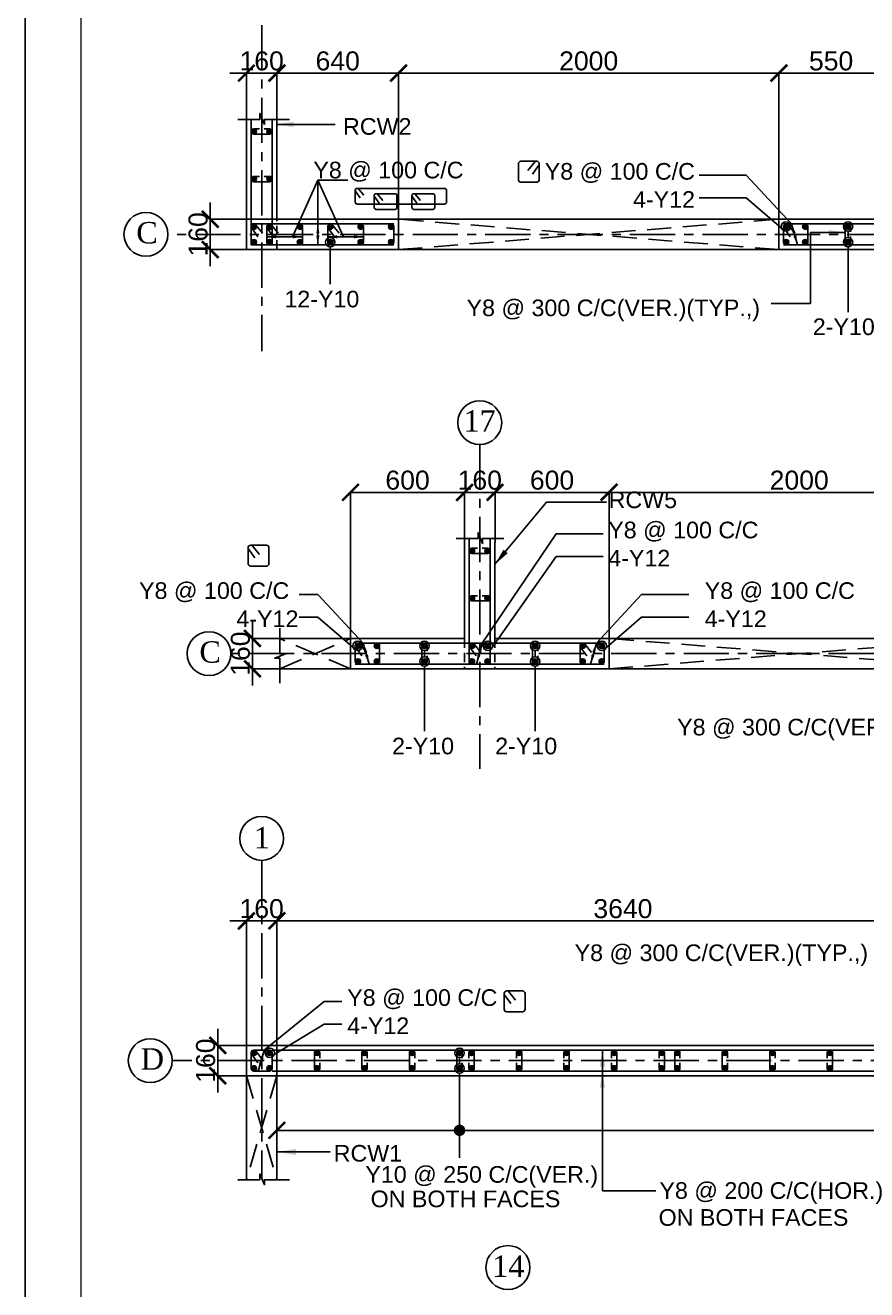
# Model space of a CAD drawing. Header units: inches. Extents: x 200139 to 352388, y -289304 to -188971.
# Drawn here: x 200139 to 217841, y -237274 to -210664 of the extents above; entities that cross this region are included whole.
import ezdxf

# ---------------------------------------------------------------- set-up
doc = ezdxf.new("R2010")
doc.units = ezdxf.units.IN
doc.header["$MEASUREMENT"] = 0
doc.linetypes.add('CENTER', pattern=[50.8, 31.75, -6.35, 6.35, -6.35])
doc.linetypes.add('Hidden', pattern=[3, 2, -1])
for name, color, linetype in [('1', 8, 'Continuous'), ('160 WALL OPEING', 1, 'Continuous'), ('5', 2, 'Continuous'), ('ARROW', 5, 'Continuous'), ('DIM', 251, 'Continuous'), ('GIRD CIR', 1, 'Continuous'), ('GIRD TEXT', 4, 'Continuous'), ('GRID', 8, 'CENTER'), ('LINKS', 3, 'Continuous'), ('OPENING', 1, 'Continuous'), ('SHEAR WALL', 6, 'Continuous'), ('STRRIUPS', 6, 'Continuous'), ('Ttxt', 3, 'Continuous')]:
    doc.layers.add(name, color=color, linetype=linetype)
doc.layers.add('JKEC COLHAT', color=2, linetype='Continuous', lineweight=20)
doc.layers.add('Tex', color=3, linetype='Continuous', lineweight=13)
doc.styles.add('Arial', font='arial.ttf', dxfattribs={"height": 400})
doc.styles.add('T200', font='sanss___.ttf', dxfattribs={"height": 250})
doc.styles.add('T400', font='romantic.ttf')
doc.dimstyles.new('SCALE-25', dxfattribs={"dimtxt": 400, "dimasz": 350, "dimexe": 0, "dimexo": 0, "dimgap": 50, "dimtad": 1, "dimdec": 0, "dimlfac": 0.25, "dimzin": 0, "dimdsep": 46, "dimtxsty": 'Arial', "dimblk": 'ARCHTICK', "dimcen": 0, "dimclrd": 5, "dimclre": 8, "dimclrt": 1, "dimadec": 0, "dimazin": 0, "dimtfac": 1, "dimtdec": 0, "dimtix": 1, "dimtmove": 2, "dimatfit": 3, "dimfxl": 0, "dimtolj": 1, "dimtzin": 0, "dimlwd": -1, "dimarcsym": 0})
doc.dimstyles.new('T200', dxfattribs={"dimtxt": 300, "dimasz": 150, "dimexe": 0, "dimexo": 0, "dimgap": 5, "dimtad": 1, "dimdec": 0, "dimrnd": 5, "dimzin": 0, "dimdsep": 46, "dimtxsty": 'T200', "dimblk": 'ARCHTICK', "dimcen": 300, "dimclrd": 5, "dimclre": 252, "dimclrt": 1, "dimadec": 0, "dimazin": 0, "dimtfac": 50, "dimtdec": 0, "dimtofl": 0, "dimtmove": 2, "dimatfit": 3, "dimfxl": 1, "dimtolj": 1, "dimtzin": 0, "dimarcsym": 2})

# ---------------------------------------------------------------- blocks, each defined once
blk = doc.blocks.new('R1')
at = {"layer": '5'}
h = blk.add_hatch(color=256, dxfattribs=at)
edge = h.paths.add_edge_path()
edge.add_arc((0, 0), 69.6, 0, 360)
at = {"layer": '5', "color": 6}
blk.add_circle((0, 0), 69.6, dxfattribs=at)
blk = doc.blocks.new('A$C5C0C2414')
at = {"layer": 'STRRIUPS', "ltscale": 0.2}
for p, q in [((0, 0), (158, -194)), ((-81, -72), (61, -268))]:
    blk.add_line(p, q, dxfattribs=at)
blk.add_lwpolyline([(304, -440), (-26, -440, -0.414214), (-81, -385), (-81, -55, -0.414214), (-26, 0), (304, 0, -0.414214), (359, -55), (359, -385, -0.414214)], format="xyb", close=True, dxfattribs=at)
blk = doc.blocks.new('_ARCHTICK')
at = {"color": 0, "linetype": 'ByBlock', "const_width": 0.15}
blk.add_lwpolyline([(-0.5, -0.5), (0.5, 0.5)], dxfattribs=at)
blk = doc.blocks.new('*D27')
at = {"layer": 'Defpoints', "color": 0}
for p in [(205432, -211670), (204792, -212643, 59), (205432, -212643, 59)]:
    blk.add_point(p, dxfattribs=at)
at = {"layer": 'DIM', "color": 5}
for p, q in [((204792, -211670), (204442, -211670)), ((204792, -211670), (205432, -211670)), ((205432, -211670), (205782, -211670))]:
    blk.add_line(p, q, dxfattribs=at)
at = {"layer": 'DIM', "color": 8, "lineweight": -2}
for p, q in [((204792, -212643), (204792, -211670)), ((205432, -212643), (205432, -211670))]:
    blk.add_line(p, q, dxfattribs=at)
at = {"layer": 'DIM', "color": 5, "xscale": 350, "yscale": 350, "zscale": 350}
blk.add_blockref('_ARCHTICK', (204792, -211670), dxfattribs=at)
at = {"layer": 'DIM', "color": 5, "xscale": 350, "yscale": 350, "zscale": 350, "rotation": 180}
blk.add_blockref('_ARCHTICK', (205432, -211670), dxfattribs=at)
at = {"layer": 'DIM', "color": 1, "insert": (205112, -211416), "char_height": 400, "attachment_point": 5, "style": 'Arial'}
blk.add_mtext('\\A1;160', dxfattribs=at)
blk = doc.blocks.new('ARCHTICK')
at = {"color": 0, "const_width": 0.15}
blk.add_lwpolyline([(-0.5, -0.5), (0.5, 0.5)], dxfattribs=at)
blk = doc.blocks.new('*D28')
at = {"layer": 'Defpoints', "color": 0}
for p in [(207992, -211670), (205432, -212643, 59), (207992, -214744, 118)]:
    blk.add_point(p, dxfattribs=at)
at = {"layer": 'DIM', "color": 8, "lineweight": -2}
for p, q in [((205432, -212643), (205432, -211670)), ((207992, -214744), (207992, -211670))]:
    blk.add_line(p, q, dxfattribs=at)
at = {"layer": 'DIM', "color": 5}
blk.add_line((205432, -211670), (207992, -211670), dxfattribs=at)
at = {"layer": 'DIM', "color": 5, "xscale": 350, "yscale": 350, "zscale": 350, "rotation": 180}
blk.add_blockref('_ARCHTICK', (205432, -211670), dxfattribs=at)
at = {"layer": 'DIM', "color": 5, "xscale": 350, "yscale": 350, "zscale": 350}
blk.add_blockref('_ARCHTICK', (207992, -211670), dxfattribs=at)
at = {"layer": 'DIM', "color": 1, "insert": (206712, -211416), "char_height": 400, "attachment_point": 5, "style": 'Arial'}
blk.add_mtext('\\A1;640', dxfattribs=at)
blk = doc.blocks.new('*D29')
at = {"layer": 'Defpoints', "color": 0}
for p in [(215992, -211670), (207992, -214744, 118), (215992, -214744, 59)]:
    blk.add_point(p, dxfattribs=at)
at = {"layer": 'DIM', "color": 8, "lineweight": -2}
for p, q in [((207992, -214744), (207992, -211670)), ((215992, -214744), (215992, -211670))]:
    blk.add_line(p, q, dxfattribs=at)
at = {"layer": 'DIM', "color": 5}
blk.add_line((207992, -211670), (215992, -211670), dxfattribs=at)
at = {"layer": 'DIM', "color": 5, "xscale": 350, "yscale": 350, "zscale": 350, "rotation": 180}
blk.add_blockref('_ARCHTICK', (207992, -211670), dxfattribs=at)
at = {"layer": 'DIM', "color": 5, "xscale": 350, "yscale": 350, "zscale": 350}
blk.add_blockref('_ARCHTICK', (215992, -211670), dxfattribs=at)
at = {"layer": 'DIM', "color": 1, "insert": (211992, -211416), "char_height": 400, "attachment_point": 5, "style": 'Arial'}
blk.add_mtext('\\A1;2000', dxfattribs=at)
blk = doc.blocks.new('*D30')
at = {"layer": 'Defpoints', "color": 0}
for p in [(218192, -211670), (218192, -212643, 59), (215992, -214744, 59)]:
    blk.add_point(p, dxfattribs=at)
at = {"layer": 'DIM', "color": 8, "lineweight": -2}
for p, q in [((215992, -214744), (215992, -211670)), ((218192, -212643), (218192, -211670))]:
    blk.add_line(p, q, dxfattribs=at)
at = {"layer": 'DIM', "color": 5}
blk.add_line((215992, -211670), (218192, -211670), dxfattribs=at)
at = {"layer": 'DIM', "color": 5, "xscale": 350, "yscale": 350, "zscale": 350, "rotation": 180}
blk.add_blockref('_ARCHTICK', (215992, -211670), dxfattribs=at)
at = {"layer": 'DIM', "color": 5, "xscale": 350, "yscale": 350, "zscale": 350}
blk.add_blockref('_ARCHTICK', (218192, -211670), dxfattribs=at)
at = {"layer": 'DIM', "color": 1, "insert": (217092, -211416), "char_height": 400, "attachment_point": 5, "style": 'Arial'}
blk.add_mtext('\\A1;550', dxfattribs=at)
blk = doc.blocks.new('*D55')
at = {"layer": 'Defpoints', "color": 0}
for p in [(204030, -214744), (205432, -214744, 59), (204792, -215384, 59)]:
    blk.add_point(p, dxfattribs=at)
at = {"layer": 'DIM', "color": 5}
for p, q in [((204030, -214744), (204030, -214394)), ((204030, -215384), (204030, -214744)), ((204030, -215384), (204030, -215734))]:
    blk.add_line(p, q, dxfattribs=at)
at = {"layer": 'DIM', "color": 8, "lineweight": -2}
for p, q in [((205432, -214744), (204030, -214744)), ((204792, -215384), (204030, -215384))]:
    blk.add_line(p, q, dxfattribs=at)
at = {"layer": 'DIM', "color": 5, "xscale": 350, "yscale": 350, "zscale": 350}
for p, rotation in [((204030, -214744), 270), ((204030, -215384), 90)]:
    blk.add_blockref('_ARCHTICK', p, dxfattribs=dict(at, rotation=rotation))
at = {"layer": 'DIM', "color": 1, "insert": (203776, -215064), "char_height": 400, "attachment_point": 5, "rotation": 90, "style": 'Arial'}
blk.add_mtext('\\A1;160', dxfattribs=at)
blk = doc.blocks.new('A$C40502E22')
at = {"layer": 'STRRIUPS', "ltscale": 0.2}
for p, q in [((-32, 0, 0), (126, -194, 0)), ((-113, -72, 0), (29, -268, 0)), ((417, -220, 0), (559, -417, 0)), ((498, -148, 0), (656, -342, 0)), ((1477, -220, 0), (1619, -417, 0)), ((1558, -148, 0), (1716, -342, 0))]:
    blk.add_line(p, q, dxfattribs=at)
for points in [[(2392, -440), (-58, -440, -0.414214), (-113, -385), (-113, -55, -0.414214), (-58, 0), (2392, 0, -0.414214), (2447, -55), (2447, -385, -0.414214)], [(2063, -588), (1532, -588, -0.414214), (1477, -533), (1477, -203, -0.414214), (1532, -148), (2063, -148, -0.414214), (2118, -203), (2118, -533, -0.414214)]]:
    blk.add_lwpolyline(points, format="xyb", close=True, dxfattribs=at)
at = {"layer": 'STRRIUPS', "ltscale": 0.2, "elevation": 0}
blk.add_lwpolyline([(1003, -588), (472, -588, -0.414214), (417, -533), (417, -203, -0.414214), (472, -148), (1003, -148, -0.414214), (1058, -203), (1058, -533, -0.414214)], format="xyb", close=True, dxfattribs=at)
blk = doc.blocks.new('*D56')
at = {"layer": 'Defpoints', "color": 0}
for p in [(209381, -220493), (209381, -221547, 177), (206981, -223568, 59)]:
    blk.add_point(p, dxfattribs=at)
at = {"layer": 'DIM', "color": 8, "lineweight": -2}
for p, q in [((206981, -223568), (206981, -220493)), ((209381, -221547), (209381, -220493))]:
    blk.add_line(p, q, dxfattribs=at)
at = {"layer": 'DIM', "color": 5}
blk.add_line((206981, -220493), (209381, -220493), dxfattribs=at)
at = {"layer": 'DIM', "color": 5, "xscale": 350, "yscale": 350, "zscale": 350, "rotation": 180}
blk.add_blockref('_ARCHTICK', (206981, -220493), dxfattribs=at)
at = {"layer": 'DIM', "color": 5, "xscale": 350, "yscale": 350, "zscale": 350}
blk.add_blockref('_ARCHTICK', (209381, -220493), dxfattribs=at)
at = {"layer": 'DIM', "color": 1, "insert": (208181, -220239), "char_height": 400, "attachment_point": 5, "style": 'Arial'}
blk.add_mtext('\\A1;600', dxfattribs=at)
blk = doc.blocks.new('*D57')
at = {"layer": 'Defpoints', "color": 0}
for p in [(210021, -220493), (209381, -221547, 177), (210021, -221547, 59)]:
    blk.add_point(p, dxfattribs=at)
at = {"layer": 'DIM', "color": 5}
for p, q in [((209381, -220493), (209031, -220493)), ((209381, -220493), (210021, -220493)), ((210021, -220493), (210371, -220493))]:
    blk.add_line(p, q, dxfattribs=at)
at = {"layer": 'DIM', "color": 8, "lineweight": -2}
for p, q in [((209381, -221547), (209381, -220493)), ((210021, -221547), (210021, -220493))]:
    blk.add_line(p, q, dxfattribs=at)
at = {"layer": 'DIM', "color": 5, "xscale": 350, "yscale": 350, "zscale": 350}
blk.add_blockref('_ARCHTICK', (209381, -220493), dxfattribs=at)
at = {"layer": 'DIM', "color": 5, "xscale": 350, "yscale": 350, "zscale": 350, "rotation": 180}
blk.add_blockref('_ARCHTICK', (210021, -220493), dxfattribs=at)
at = {"layer": 'DIM', "color": 1, "insert": (209701, -220239), "char_height": 400, "attachment_point": 5, "style": 'Arial'}
blk.add_mtext('\\A1;160', dxfattribs=at)
blk = doc.blocks.new('*D58')
at = {"layer": 'Defpoints', "color": 0}
for p in [(212421, -220493), (210021, -221547, 59), (212421, -223568, 59)]:
    blk.add_point(p, dxfattribs=at)
at = {"layer": 'DIM', "color": 8, "lineweight": -2}
for p, q in [((210021, -221547), (210021, -220493)), ((212421, -223568), (212421, -220493))]:
    blk.add_line(p, q, dxfattribs=at)
at = {"layer": 'DIM', "color": 5}
blk.add_line((210021, -220493), (212421, -220493), dxfattribs=at)
at = {"layer": 'DIM', "color": 5, "xscale": 350, "yscale": 350, "zscale": 350, "rotation": 180}
blk.add_blockref('_ARCHTICK', (210021, -220493), dxfattribs=at)
at = {"layer": 'DIM', "color": 5, "xscale": 350, "yscale": 350, "zscale": 350}
blk.add_blockref('_ARCHTICK', (212421, -220493), dxfattribs=at)
at = {"layer": 'DIM', "color": 1, "insert": (211221, -220239), "char_height": 400, "attachment_point": 5, "style": 'Arial'}
blk.add_mtext('\\A1;600', dxfattribs=at)
blk = doc.blocks.new('*D59')
at = {"layer": 'Defpoints', "color": 0}
for p in [(220421, -220493), (212421, -223568, 59), (220421, -223568, 59)]:
    blk.add_point(p, dxfattribs=at)
at = {"layer": 'DIM', "color": 8, "lineweight": -2}
for p, q in [((212421, -223568), (212421, -220493)), ((220421, -223568), (220421, -220493))]:
    blk.add_line(p, q, dxfattribs=at)
at = {"layer": 'DIM', "color": 5}
blk.add_line((212421, -220493), (220421, -220493), dxfattribs=at)
at = {"layer": 'DIM', "color": 5, "xscale": 350, "yscale": 350, "zscale": 350, "rotation": 180}
blk.add_blockref('_ARCHTICK', (212421, -220493), dxfattribs=at)
at = {"layer": 'DIM', "color": 5, "xscale": 350, "yscale": 350, "zscale": 350}
blk.add_blockref('_ARCHTICK', (220421, -220493), dxfattribs=at)
at = {"layer": 'DIM', "color": 1, "insert": (216421, -220239), "char_height": 400, "attachment_point": 5, "style": 'Arial'}
blk.add_mtext('\\A1;2000', dxfattribs=at)
blk = doc.blocks.new('*D70')
at = {"layer": 'Defpoints', "color": 0}
for p in [(204919, -223568), (205491, -223568, 59), (205491, -224208, 59)]:
    blk.add_point(p, dxfattribs=at)
at = {"layer": 'DIM', "color": 5}
for p, q in [((204919, -223568), (204919, -223218)), ((204919, -224208), (204919, -223568)), ((204919, -224208), (204919, -224558))]:
    blk.add_line(p, q, dxfattribs=at)
at = {"layer": 'DIM', "color": 8, "lineweight": -2}
for p, q in [((205491, -223568), (204919, -223568)), ((205491, -224208), (204919, -224208))]:
    blk.add_line(p, q, dxfattribs=at)
at = {"layer": 'DIM', "color": 5, "xscale": 350, "yscale": 350, "zscale": 350}
for p, rotation in [((204919, -223568), 270), ((204919, -224208), 90)]:
    blk.add_blockref('_ARCHTICK', p, dxfattribs=dict(at, rotation=rotation))
at = {"layer": 'DIM', "color": 1, "insert": (204665, -223888), "char_height": 400, "attachment_point": 5, "rotation": 90, "style": 'Arial'}
blk.add_mtext('\\A1;160', dxfattribs=at)
blk = doc.blocks.new('*D192')
at = {"layer": 'Defpoints', "color": 0}
for p in [(205432, -232773, -73), (219992, -232773, -73), (219992, -233920)]:
    blk.add_point(p, dxfattribs=at)
at = {"layer": 'DIM', "color": 8, "lineweight": -2}
for p, q in [((205432, -232773), (205432, -233920)), ((219992, -232773), (219992, -233920))]:
    blk.add_line(p, q, dxfattribs=at)
at = {"layer": 'DIM', "color": 5}
blk.add_line((205432, -233920), (219992, -233920), dxfattribs=at)
at = {"layer": 'DIM', "color": 5, "xscale": 350, "yscale": 350, "zscale": 350, "rotation": 180}
blk.add_blockref('_ARCHTICK', (205432, -233920), dxfattribs=at)
at = {"layer": 'DIM', "color": 5, "xscale": 350, "yscale": 350, "zscale": 350}
blk.add_blockref('_ARCHTICK', (219992, -233920), dxfattribs=at)
blk = doc.blocks.new('*D193')
at = {"layer": 'Defpoints', "color": 0}
for p in [(205432, -229511), (204792, -232133, 59), (205432, -232773, 59)]:
    blk.add_point(p, dxfattribs=at)
at = {"layer": 'DIM', "color": 5}
for p, q in [((204792, -229511), (204442, -229511)), ((204792, -229511), (205432, -229511)), ((205432, -229511), (205782, -229511))]:
    blk.add_line(p, q, dxfattribs=at)
at = {"layer": 'DIM', "color": 8, "lineweight": -2}
for p, q in [((204792, -232133), (204792, -229511)), ((205432, -232773), (205432, -229511))]:
    blk.add_line(p, q, dxfattribs=at)
at = {"layer": 'DIM', "color": 5, "xscale": 350, "yscale": 350, "zscale": 350}
blk.add_blockref('_ARCHTICK', (204792, -229511), dxfattribs=at)
at = {"layer": 'DIM', "color": 5, "xscale": 350, "yscale": 350, "zscale": 350, "rotation": 180}
blk.add_blockref('_ARCHTICK', (205432, -229511), dxfattribs=at)
at = {"layer": 'DIM', "color": 1, "insert": (205112, -229257), "char_height": 400, "attachment_point": 5, "style": 'Arial'}
blk.add_mtext('\\A1;160', dxfattribs=at)
blk = doc.blocks.new('*D194')
at = {"layer": 'Defpoints', "color": 0}
for p in [(219992, -229511), (219992, -230258), (205432, -232773, 59)]:
    blk.add_point(p, dxfattribs=at)
at = {"layer": 'DIM', "color": 8, "lineweight": -2}
for p, q in [((205432, -232773), (205432, -229511)), ((219992, -230258), (219992, -229511))]:
    blk.add_line(p, q, dxfattribs=at)
at = {"layer": 'DIM', "color": 5}
blk.add_line((205432, -229511), (219992, -229511), dxfattribs=at)
at = {"layer": 'DIM', "color": 5, "xscale": 350, "yscale": 350, "zscale": 350, "rotation": 180}
blk.add_blockref('_ARCHTICK', (205432, -229511), dxfattribs=at)
at = {"layer": 'DIM', "color": 5, "xscale": 350, "yscale": 350, "zscale": 350}
blk.add_blockref('_ARCHTICK', (219992, -229511), dxfattribs=at)
at = {"layer": 'DIM', "color": 1, "insert": (212712, -229257), "char_height": 400, "attachment_point": 5, "style": 'Arial'}
blk.add_mtext('\\A1;3640', dxfattribs=at)
blk = doc.blocks.new('*D199')
at = {"layer": 'Defpoints', "color": 0}
for p in [(204188, -232133), (204792, -232133, 59), (204792, -232773, 59)]:
    blk.add_point(p, dxfattribs=at)
at = {"layer": 'DIM', "color": 5}
for p, q in [((204188, -232133), (204188, -231783)), ((204188, -232773), (204188, -232133)), ((204188, -232773), (204188, -233123))]:
    blk.add_line(p, q, dxfattribs=at)
at = {"layer": 'DIM', "color": 8, "lineweight": -2}
for p, q in [((204792, -232133), (204188, -232133)), ((204792, -232773), (204188, -232773))]:
    blk.add_line(p, q, dxfattribs=at)
at = {"layer": 'DIM', "color": 5, "xscale": 350, "yscale": 350, "zscale": 350}
for p, rotation in [((204188, -232133), 270), ((204188, -232773), 90)]:
    blk.add_blockref('_ARCHTICK', p, dxfattribs=dict(at, rotation=rotation))
at = {"layer": 'DIM', "color": 1, "insert": (203934, -232453), "char_height": 400, "attachment_point": 5, "rotation": 90, "style": 'Arial'}
blk.add_mtext('\\A1;160', dxfattribs=at)

msp = doc.modelspace()

# ---------------------------------------------------------------- hatches: boundary and pattern name
at = {"layer": 'ARROW'}
h = msp.add_hatch(color=256, dxfattribs=at)
edge = h.paths.add_edge_path()
edge.add_arc((209276.6, -233919.9), 106, 0, 360)

# ---------------------------------------------------------------- linework, layer by layer
at = {"layer": '1', "linetype": 'Hidden', "ltscale": 100}
for p, q in [((205432.3, -215384.2, 59), (205432.3, -214744.2, 59)), ((209380.9, -223567.7, 59), (209380.9, -224207.7, 59)), ((210020.9, -223567.7, 59), (210020.9, -224207.7, 59))]:
    msp.add_line(p, q, dxfattribs=at)
at = {"layer": '1'}
for points, elevation in [([(204613.4, -212643.2), (205075.9, -212643.2), (205075.9, -212518.8), (205169.4, -212748.8), (205169.4, -212643.2), (205695.1, -212643.2)], 177), ([(209202, -221466.7), (209664.5, -221466.7), (209664.5, -221342.3), (209758.1, -221572.3), (209758.1, -221466.7), (210203.7, -221466.7)], 177), ([(205491.3, -223349.3), (205491.3, -223891.8), (205615.7, -223891.8), (205385.7, -223985.3), (205491.3, -223985.3), (205491.3, -224511)], 59), ([(204613.4, -234959.8), (205075.9, -234959.8), (205075.9, -234835.5), (205169.4, -235065.4), (205169.4, -234959.8), (205695.1, -234959.8)], 235.9)]:
    msp.add_lwpolyline(points, dxfattribs=dict(at, elevation=elevation))
at = {"layer": '160 WALL OPEING', "linetype": 'Hidden', "ltscale": 250}
for p, q in [((207992.3, -215384.2, 59), (215992.3, -214744.2, 59)), ((215992.3, -215384.2, 59), (207992.3, -214744.2, 59)), ((205491.3, -224207.7), (206980.9, -223567.7)), ((206980.9, -224207.7, 59), (205491.3, -223567.7)), ((220420.9, -224207.7, 59), (212420.9, -223567.7, 59)), ((212420.9, -224207.7, 59), (220420.9, -223567.7)), ((204792.3, -232772.9), (205432.3, -234959.8, 235.9)), ((205432.3, -232772.9), (204792.3, -234959.8, 59))]:
    msp.add_line(p, q, dxfattribs=at)
at = {"layer": '5'}
for p, q in [((204892.3, -214844.2, 59), (207892.3, -214844.2, 59)), ((216092.3, -214844.2, 59), (220932.3, -214844.2, 59)), ((204892.3, -215284.2, 59), (207892.3, -215284.2, 59)), ((216092.3, -215284.2, 59), (220932.3, -215284.2, 59)), ((207080.9, -223667.7, 59), (212320.9, -223667.7, 59)), ((207080.9, -224107.7, 59), (212320.9, -224107.7, 59))]:
    msp.add_line(p, q, dxfattribs=at)
at = {"layer": '5', "elevation": 59}
for points in [[(204892.3, -212643.2), (204892.3, -215284.2)], [(205332.3, -215284.2), (205332.3, -212643.2)], [(209480.9, -221466.7), (209480.9, -224107.7), (209920.9, -224107.7), (209920.9, -221466.7)], [(205332.3, -232232.9), (230052.3, -232232.9)], [(229612.3, -232672.9), (205332.3, -232672.9)]]:
    msp.add_lwpolyline(points, dxfattribs=at)
at = {"layer": 'ARROW'}
for p, q in [((217448, -214999, 59), (217448, -215130, 59)), ((206555.9, -215327.7, 59), (206555.9, -216115.5, 59)), ((217448, -215327, 59), (217448, -216698.4, 59)), ((208536.6, -223822.5, 59), (208536.6, -223953.5, 59)), ((210865.2, -223822.5, 59), (210865.2, -223953.5, 59)), ((208536.6, -224150.5, 59), (208536.6, -225521.9, 59)), ((210865.2, -224150.5, 59), (210865.2, -225521.9, 59)), ((209276.6, -232387.7, 117.9), (209276.6, -232518.7, 117.9)), ((209276.6, -232715.7, 117.9), (209276.6, -234495.7, 117.9))]:
    msp.add_line(p, q, dxfattribs=at)
at = {"layer": 'ARROW', "linetype": 'Continuous'}
msp.add_line((215828.2, -216517.4, 59), (216661.7, -216517.4, 59), dxfattribs=at)
at = {"layer": 'ARROW'}
for points, elevation in [([(205767.9, -215103.5), (206294.4, -213922.9)], 59), ([(206294.4, -214844.9), (206294.4, -213922.9), (206925.4, -213922.9)], 59), ([(206827.9, -215103.5), (206294.4, -213922.9)], 59), ([(216260, -214844.2), (215306.6, -213820), (214316.4, -213820)], 59), ([(216049.9, -214934.1), (215306.6, -214296.4), (214316.4, -214296.4)], 59), ([(209753.2, -223667.7), (211306.1, -221368.1), (212296.3, -221368.1)], 59), ([(209963.3, -223757.6), (211306.1, -221844.4), (212296.3, -221844.4)], 59), ([(207248.7, -223667.7), (206295.2, -222643.6), (205899.6, -222643.6)], 59), ([(212153.2, -223667.7), (213106.6, -222643.6), (214096.8, -222643.6)], 59), ([(207038.5, -223757.6), (206295.2, -223119.9), (205899.6, -223119.9)], 59), ([(212363.3, -223757.6), (213106.6, -223119.9), (214096.8, -223119.9)], 59), ([(205164.5, -232232.9), (206427, -231208.7), (206798.8, -231208.7)], 118), ([(205374.7, -232322.8), (206427, -231685.1), (206798.8, -231685.1)], 118)]:
    msp.add_lwpolyline(points, dxfattribs=dict(at, elevation=elevation))
for centre, radius in [((216142.3, -214899.9, 59), 98.5), ((217448, -214900.5, 59), 98.5), ((206555.9, -215229.2, 59), 98.5), ((217448, -215228.5, 59), 98.5), ((207130.9, -223723.4, 59), 98.5), ((208536.6, -223724, 59), 98.5), ((209870.9, -223723.4, 59), 98.5), ((210865.2, -223724, 59), 98.5), ((212270.9, -223723.4, 59), 98.5), ((208536.6, -224052, 59), 98.5), ((210865.2, -224052, 59), 98.5), ((205282.3, -232288.6, 118), 98.5), ((209276.6, -232289.2, 117.9), 98.5), ((209276.6, -232617.2, 117.9), 98.5), ((209276.6, -233919.9, 131.5), 106)]:
    msp.add_circle(centre, radius, dxfattribs=at)
at = {"layer": 'Defpoints', "ltscale": 0.2}
msp.add_lwpolyline([(200138.9, -289303.9), (342472.3, -289303.9), (342472.3, -188970.6), (200138.9, -188970.6)], close=True, dxfattribs=at)
at = {"layer": 'GIRD CIR'}
for centre in [(202677, -215064.2, 59), (209700.9, -219025.6, 59), (204004.3, -223887.7, 59), (205112.3, -227776.9, 59), (202767.6, -232452.9, 59), (210292, -236807.1, 59)]:
    msp.add_circle(centre, 461.7, dxfattribs=at)
at = {"layer": 'GRID', "ltscale": 30}
for p, q in [((205112.3, -210663.9, 59), (205112.3, -217520.1, 59)), ((302205.6, -215064.2, 59), (203138.7, -215064.2, 59)), ((209700.9, -219487.4, 59), (209700.9, -226308.7, 59)), ((251518.8, -223887.7, 59), (204466.1, -223887.7, 59)), ((205112.3, -228249.1, 59), (205112.3, -234924.9, 59)), ((282890.6, -232452.9, 59), (203229.3, -232452.9, 59))]:
    msp.add_line(p, q, dxfattribs=at)
at = {"layer": 'JKEC COLHAT', "ltscale": 0.2}
msp.add_lwpolyline([(201305.6, -288137.2), (341305.6, -288137.2), (341305.6, -190137.2), (201305.6, -190137.2)], close=True, dxfattribs=at)
at = {"layer": 'LINKS'}
for points, elevation in [([(205164, -212844.2), (205276.6, -212844.2, -1), (205276.6, -212955.5), (204948, -212955.5, -1), (204948, -212844.2), (205067.5, -212844.2)], 59), ([(205164, -213844.2), (205276.6, -213844.2, -1), (205276.6, -213955.5), (204948, -213955.5, -1), (204948, -213844.2), (205067.5, -213844.2)], 59), ([(217502.2, -215012.5), (217502.2, -214899.9, 1), (217390.8, -214899.9), (217390.8, -215228.5, 1), (217502.2, -215228.5), (217502.2, -215109)], 59), ([(209752.6, -221667.7), (209865.2, -221667.7, -1), (209865.2, -221779.1), (209536.6, -221779.1, -1), (209536.6, -221667.7), (209656.1, -221667.7)], 59), ([(209752.6, -222667.7), (209865.2, -222667.7, -1), (209865.2, -222779.1), (209536.6, -222779.1, -1), (209536.6, -222667.7), (209656.1, -222667.7)], 59), ([(208590.8, -223836), (208590.8, -223723.4, 1), (208479.5, -223723.4), (208479.5, -224052, 1), (208590.8, -224052), (208590.8, -223932.5)], 59), ([(210920.9, -223836), (210920.9, -223723.4, 1), (210809.5, -223723.4), (210809.5, -224052, 1), (210920.9, -224052), (210920.9, -223932.5)], 59), ([(206332.3, -232401.2), (206332.3, -232288.6, 1), (206220.9, -232288.6), (206220.9, -232617.2, 1), (206332.3, -232617.2), (206332.3, -232497.7)], 117.9), ([(207332.3, -232401.2), (207332.3, -232288.6, 1), (207220.9, -232288.6), (207220.9, -232617.2, 1), (207332.3, -232617.2), (207332.3, -232497.7)], 117.9), ([(208332.3, -232401.2), (208332.3, -232288.6, 1), (208220.9, -232288.6), (208220.9, -232617.2, 1), (208332.3, -232617.2), (208332.3, -232497.7)], 117.9), ([(209332.3, -232401.2), (209332.3, -232288.6, 1), (209220.9, -232288.6), (209220.9, -232617.2, 1), (209332.3, -232617.2), (209332.3, -232497.7)], 117.9), ([(209472.3, -232401.2), (209472.3, -232288.6, -1), (209583.7, -232288.6), (209583.7, -232617.2, -1), (209472.3, -232617.2), (209472.3, -232497.7)], 59), ([(210472.3, -232401.2), (210472.3, -232288.6, -1), (210583.7, -232288.6), (210583.7, -232617.2, -1), (210472.3, -232617.2), (210472.3, -232497.7)], 59), ([(211472.3, -232401.2), (211472.3, -232288.6, -1), (211583.7, -232288.6), (211583.7, -232617.2, -1), (211472.3, -232617.2), (211472.3, -232497.7)], 59), ([(212472.3, -232401.2), (212472.3, -232288.6, -1), (212583.7, -232288.6), (212583.7, -232617.2, -1), (212472.3, -232617.2), (212472.3, -232497.7)], 59), ([(213472.3, -232401.2), (213472.3, -232288.6, -1), (213583.7, -232288.6), (213583.7, -232617.2, -1), (213472.3, -232617.2), (213472.3, -232497.7)], 59), ([(213912.3, -232401.2), (213912.3, -232288.6, 1), (213800.9, -232288.6), (213800.9, -232617.2, 1), (213912.3, -232617.2), (213912.3, -232497.7)], 59), ([(214912.3, -232401.2), (214912.3, -232288.6, 1), (214800.9, -232288.6), (214800.9, -232617.2, 1), (214912.3, -232617.2), (214912.3, -232497.7)], 59), ([(215912.3, -232401.2), (215912.3, -232288.6, 1), (215800.9, -232288.6), (215800.9, -232617.2, 1), (215912.3, -232617.2), (215912.3, -232497.7)], 59), ([(217012.3, -232401.2), (217012.3, -232288.6, -1), (217123.6, -232288.6), (217123.6, -232617.2, -1), (217012.3, -232617.2), (217012.3, -232497.7)], 73.7)]:
    msp.add_lwpolyline(points, format="xyb", dxfattribs=dict(at, elevation=elevation))
at = {"layer": 'OPENING', "color": 1, "elevation": 59}
for points in [[(207992.3, -214744.2), (215992.3, -214744.2)], [(215992.3, -215384.2), (207992.3, -215384.2)], [(205491.3, -223567.7), (206980.9, -223567.7)], [(212420.9, -223567.7), (220420.9, -223567.7)], [(206980.9, -224207.7), (205491.3, -224207.7)], [(220420.9, -224207.7), (212420.9, -224207.7)], [(204792.3, -232772.9), (204792.3, -232772.9), (204792.3, -234959.8)], [(205432.3, -234959.8), (205432.3, -232772.9)]]:
    msp.add_lwpolyline(points, dxfattribs=at)
at = {"layer": 'SHEAR WALL', "color": 4}
for p, q in [((207992.3, -215384.2, 59), (207992.3, -214744.2, 59)), ((218192.3, -214744.2, 59), (215992.3, -214744.2, 59)), ((215992.3, -214744.2, 59), (215992.3, -215384.2, 59)), ((204792.3, -215384.2, 59), (205432.3, -215384.2, 59)), ((215992.3, -215384.2, 59), (218192.3, -215384.2, 59)), ((206980.9, -224207.7, 59), (206980.9, -223567.7, 59)), ((212420.9, -224207.7, 59), (212420.9, -223567.7, 59))]:
    msp.add_line(p, q, dxfattribs=at)
at = {"layer": 'SHEAR WALL', "color": 4, "elevation": 59}
for points in [[(204792.3, -212643.2), (204792.3, -215384.2)], [(205432.3, -214744.2), (205432.3, -212643.2)], [(207992.3, -214744.2), (205432.3, -214744.2)], [(205432.3, -215384.2), (207992.3, -215384.2)], [(209380.9, -221546.7), (209380.9, -223567.7)], [(210020.9, -223567.7), (210020.9, -221546.7)], [(206980.9, -223567.7), (206980.9, -223567.7), (209380.9, -223567.7)], [(212420.9, -223567.7), (210020.9, -223567.7)], [(209380.9, -224207.7), (206980.9, -224207.7)], [(209380.9, -224207.7), (210020.9, -224207.7)], [(210020.9, -224207.7), (212420.9, -224207.7)], [(204792.3, -232772.9), (204792.3, -232132.9), (220632.3, -232132.9)], [(219992.3, -232772.9), (204792.3, -232772.9)]]:
    msp.add_lwpolyline(points, dxfattribs=at)
at = {"layer": 'STRRIUPS', "ltscale": 0.2}
for p, q in [((204909.3, -214939.6, 59), (205034, -215112.6, 59)), ((204998.2, -214875.1, 59), (205131.3, -215037.9, 59)), ((205237.9, -214939.6, 59), (205362.6, -215112.6, 59)), ((205326.8, -214875.1, 59), (205459.9, -215037.9, 59)), ((206517.9, -214939.6, 59), (206642.6, -215112.6, 59)), ((206606.8, -214875.1, 59), (206739.9, -215037.9, 59)), ((216109.3, -214939.6, 59), (216234, -215112.6, 59)), ((216198.2, -214875.1, 59), (216331.3, -215037.9, 59)), ((207097.9, -223763.2, 59), (207222.6, -223936.1, 59)), ((207186.8, -223698.6, 59), (207319.9, -223861.4, 59)), ((209497.9, -223763.2, 59), (209622.6, -223936.1, 59)), ((209586.8, -223698.6, 59), (209719.9, -223861.4, 59)), ((211826.6, -223763.2, 59), (211951.3, -223936.1, 59)), ((211915.4, -223698.6, 59), (212048.5, -223861.4, 59)), ((204998.2, -232263.8, 117.9), (205131.3, -232426.6, 117.9)), ((204909.3, -232328.3, 117.9), (205034, -232501.3, 117.9))]:
    msp.add_line(p, q, dxfattribs=at)
for points, elevation in [([(204947.3, -214844.2), (207837.3, -214844.2, -0.4142136), (207892.3, -214899.2), (207892.3, -215229.2, -0.4142136), (207837.3, -215284.2), (204947.3, -215284.2, -0.4142136), (204892.3, -215229.2), (204892.3, -214899.2, -0.4142136)], 59), ([(205275.9, -214844.2), (205917.3, -214844.2, -0.4142136), (205972.3, -214899.2), (205972.3, -215229.2, -0.4142136), (205917.3, -215284.2), (205275.9, -215284.2, -0.4142136), (205220.9, -215229.2), (205220.9, -214899.2, -0.4142136)], 59), ([(207197.3, -215284.2), (206555.9, -215284.2, -0.4142136), (206500.9, -215229.2), (206500.9, -214899.2, -0.4142136), (206555.9, -214844.2), (207197.3, -214844.2, -0.4142136), (207252.3, -214899.2), (207252.3, -215229.2, -0.4142136)], 59), ([(216548.7, -215284.2), (216147.3, -215284.2, -0.4142136), (216092.3, -215229.2), (216092.3, -214899.2, -0.4142136), (216147.3, -214844.2), (216548.7, -214844.2, -0.4142136), (216603.7, -214899.2), (216603.7, -215229.2, -0.4142136)], 59), ([(207537.3, -224107.7), (207135.9, -224107.7, -0.4142136), (207080.9, -224052.7), (207080.9, -223722.7, -0.4142136), (207135.9, -223667.7), (207537.3, -223667.7, -0.4142136), (207592.3, -223722.7), (207592.3, -224052.7, -0.4142136)], 59), ([(209865.9, -224107.7), (209535.9, -224107.7, -0.4142136), (209480.9, -224052.7), (209480.9, -223722.7, -0.4142136), (209535.9, -223667.7), (209865.9, -223667.7, -0.4142136), (209920.9, -223722.7), (209920.9, -224052.7, -0.4142136)], 59), ([(211864.5, -224107.7), (212265.9, -224107.7, 0.4142136), (212320.9, -224052.7), (212320.9, -223722.7, 0.4142136), (212265.9, -223667.7), (211864.5, -223667.7, 0.4142136), (211809.5, -223722.7), (211809.5, -224052.7, 0.4142136)], 59), ([(205277.3, -232672.9), (204947.3, -232672.9, -0.4142136), (204892.3, -232617.9), (204892.3, -232287.9, -0.4142136), (204947.3, -232232.9), (205277.3, -232232.9, -0.4142136), (205332.3, -232287.9), (205332.3, -232617.9, -0.4142136)], 117.9)]:
    msp.add_lwpolyline(points, format="xyb", close=True, dxfattribs=dict(at, elevation=elevation))

# ---------------------------------------------------------------- block references
at = {"layer": '5', "yscale": 0.8000000000465661, "zscale": 0.8000000000465661}
for p, xscale, rotation in [((204948, -212899.9, 59), 0.8000000000465661, 90.00000000000001), ((205276.6, -212899.9, 59), -0.8000000000465661, 270), ((204948, -213899.9, 59), 0.8000000000465661, 90.00000000000001), ((205276.6, -213899.9, 59), -0.8000000000465661, 270), ((204948, -214899.9, 59), 0.8000000000465661, 90.00000000000001), ((205276.6, -214899.9, 59), -0.8000000000465661, 270), ((205916.6, -214899.9, 59), -0.8000000000465661, 270), ((206556.6, -214899.9, 59), -0.8000000000465661, 270), ((207196.6, -214899.9, 59), -0.8000000000465661, 270), ((207836.6, -214899.9, 59), -0.8000000000465661, 270), ((216148, -214899.9, 59), 0.8000000000465661, 90.00000000000001), ((216548, -214899.9, 59), 0.8000000000465661, 90.00000000000001), ((217448, -214899.9, 59), 0.8000000000465661, 90.00000000000001), ((204948, -215228.5, 59), -0.8000000000465661, 90), ((205276.6, -215228.5, 59), 0.8000000000465661, 270), ((205916.6, -215228.5, 59), 0.8000000000465661, 270), ((206556.6, -215228.5, 59), 0.8000000000465661, 270), ((207196.6, -215228.5, 59), 0.8000000000465661, 270), ((207836.6, -215228.5, 59), 0.8000000000465661, 270), ((216148, -215228.5, 59), -0.8000000000465661, 90), ((216548, -215228.5, 59), -0.8000000000465661, 90), ((217448, -215228.5, 59), -0.8000000000465661, 90), ((209536.6, -221723.4, 59), 0.8000000000465661, 90.00000000000001), ((209865.2, -221723.4, 59), -0.8000000000465661, 270), ((209536.6, -222723.4, 59), 0.8000000000465661, 90.00000000000001), ((209865.2, -222723.4, 59), -0.8000000000465661, 270), ((207136.6, -223723.4, 59), 0.8000000000465661, 90.00000000000001), ((207536.6, -223723.4, 59), 0.8000000000465661, 90.00000000000001), ((208536.6, -223723.4, 59), 0.8000000000465661, 90.00000000000001), ((209536.6, -223723.4, 59), 0.8000000000465661, 90.00000000000001), ((209865.2, -223723.4, 59), -0.8000000000465661, 270), ((210865.2, -223723.4, 59), -0.8000000000465661, 270), ((211865.2, -223723.4, 59), -0.8000000000465661, 270), ((212265.2, -223723.4, 59), -0.8000000000465661, 270), ((207136.6, -224052, 59), -0.8000000000465661, 90), ((207536.6, -224052, 59), -0.8000000000465661, 90), ((208536.6, -224052, 59), -0.8000000000465661, 90), ((209536.6, -224052, 59), -0.8000000000465661, 90), ((209865.2, -224052, 59), 0.8000000000465661, 270), ((210865.2, -224052, 59), 0.8000000000465661, 270), ((211865.2, -224052, 59), 0.8000000000465661, 270), ((212265.2, -224052, 59), 0.8000000000465661, 270), ((204948, -232288.6, 117.9), 0.8000000000465661, 90.00000000000001), ((205276.6, -232288.6, 117.9), -0.8000000000465661, 270), ((206276.6, -232288.6, 117.9), -0.8000000000465661, 270), ((207276.6, -232288.6, 117.9), -0.8000000000465661, 270), ((208276.6, -232288.6, 117.9), -0.8000000000465661, 270), ((209276.6, -232288.6, 117.9), -0.8000000000465661, 270), ((209528, -232288.6, 59), 0.8000000000465661, 90.00000000000001), ((210528, -232288.6, 59), 0.8000000000465661, 90.00000000000001), ((211528, -232288.6, 59), 0.8000000000465661, 90.00000000000001), ((212528, -232288.6, 59), 0.8000000000465661, 90.00000000000001), ((213528, -232288.6, 59), 0.8000000000465661, 90.00000000000001), ((213856.6, -232288.6, 59), -0.8000000000465661, 270), ((214856.6, -232288.6, 59), -0.8000000000465661, 270), ((215856.6, -232288.6, 59), -0.8000000000465661, 270), ((217068, -232288.6, 73.7), 0.8000000000465661, 90.00000000000001), ((204948, -232617.2, 117.9), -0.8000000000465661, 90), ((205276.6, -232617.2, 117.9), 0.8000000000465661, 270), ((206276.6, -232617.2, 117.9), 0.8000000000465661, 270), ((207276.6, -232617.2, 117.9), 0.8000000000465661, 270), ((208276.6, -232617.2, 117.9), 0.8000000000465661, 270), ((209276.6, -232617.2, 117.9), 0.8000000000465661, 270), ((209528, -232617.2, 59), -0.8000000000465661, 90), ((210528, -232617.2, 59), -0.8000000000465661, 90), ((211528, -232617.2, 59), -0.8000000000465661, 90), ((212528, -232617.2, 59), -0.8000000000465661, 90), ((213528, -232617.2, 59), -0.8000000000465661, 90), ((213856.6, -232617.2, 59), 0.8000000000465661, 270), ((214856.6, -232617.2, 59), 0.8000000000465661, 270), ((215856.6, -232617.2, 59), 0.8000000000465661, 270), ((217068, -232617.2, 73.7), -0.8000000000465661, 90)]:
    msp.add_blockref('R1', p, dxfattribs=dict(at, xscale=xscale, rotation=rotation))
at = {"layer": 'STRRIUPS', "xscale": -1}
msp.add_blockref('A$C5C0C2414', (210871.9, -213526.8), dxfattribs=at)
at = {"layer": 'STRRIUPS', "color": 1, "xscale": 0.75, "yscale": 0.75, "zscale": 0.75}
msp.add_blockref('A$C40502E22', (207165.6, -214097, 0), dxfattribs=at)
at = {"layer": 'STRRIUPS'}
for p in [(204906.9, -221605.1), (210295.1, -230986, 59)]:
    msp.add_blockref('A$C5C0C2414', p, dxfattribs=at)

# ---------------------------------------------------------------- texts
at = {"layer": 'GIRD TEXT', "ltscale": 7, "style": 'T400'}
for s, p in [('C', (202474.2, -215254.4)), ('17', (209356.2, -219215.8)), ('C', (203801.6, -224077.9)), ('1', (204947.1, -227986.1)), ('D', (202567.7, -232643.1)), ('14', (209959.3, -237003.9))]:
    msp.add_text(s, height=450, dxfattribs=at).set_placement(p)
at = {"layer": 'Tex', "style": 'Arial'}
for s, p in [('RCW2', (206824.5, -212967.4)), ('RCW5', (212411.6, -220825.6)), ('RCW1', (206627.8, -234577.9))]:
    msp.add_text(s, height=350, dxfattribs=at).set_placement(p)
at = {"layer": 'Ttxt', "color": 4, "style": 'Arial'}
for s, p in [('Y8 @ 100 C/C', (206199.1, -213885.2)), ('Y8 @ 100 C/C', (211067.4, -213912.6)), ('4-Y12', (212924.1, -214505.5)), ('12-Y10', (205590.1, -216600.2)), ('Y8 @ 300 C/C(VER.)(TYP.,)', (209422.8, -216785.4)), ('2-Y10', (216707.2, -217183)), ('Y8 @ 100 C/C', (212403.4, -221460.6)), ('4-Y12', (212403.4, -222053.5)), ('Y8 @ 100 C/C', (202532.4, -222736.1)), ('Y8 @ 100 C/C', (214432.9, -222736.1)), ('4-Y12', (204580.8, -223329)), ('4-Y12', (214432.9, -223329)), ('Y8 @ 300 C/C(VER.)(TYP.,)', (213852.9, -225608.9)), ('2-Y10', (207855.5, -226006.6)), ('2-Y10', (210024.5, -226006.6)), ('Y8 @ 300 C/C(VER.)(TYP.,)', (211696.1, -230357.6)), ('Y8 @ 100 C/C', (206912.1, -231301.3)), ('4-Y12', (206912.1, -231894.2)), ('Y10 @ 250 C/C(VER.)', (207293.5, -235022.7)), ('Y8 @ 200 C/C(HOR.)', (213480.9, -235361.8))]:
    msp.add_text(s, height=350, dxfattribs=at).set_placement(p)
at = {"layer": 'Ttxt', "color": 6, "style": 'Arial'}
for p in [(207403.4, -235537.4), (213462.8, -235929)]:
    msp.add_text('ON BOTH FACES', height=350, dxfattribs=at).set_placement(p)

# ---------------------------------------------------------------- dimensions: what is measured, and where the dimension line sits
at = {"layer": 'DIM', "color": 1}
for base, p1, p2, picture, middle in [((205432.3, -211669.9), (204792.3, -212643.2, 59), (205432.3, -212643.2, 59), '*D27', (205112.3, -211415.6)), ((207992.3, -211669.9), (205432.3, -212643.2, 59), (207992.3, -214744.2, 117.9), '*D28', (206712.3, -211415.6)), ((215992.3, -211669.9), (207992.3, -214744.2, 117.9), (215992.3, -214744.2, 59), '*D29', (211992.3, -211415.6)), ((218192.3, -211669.9), (215992.3, -214744.2, 59), (218192.3, -212643.2, 59), '*D30', (217092.3, -211415.6)), ((209380.9, -220493.4), (206980.9, -223567.7, 59), (209380.9, -221546.7, 177), '*D56', (208180.9, -220239.2)), ((210020.9, -220493.4), (209380.9, -221546.7, 177), (210020.9, -221546.7, 59), '*D57', (209700.9, -220239.2)), ((212420.9, -220493.4), (210020.9, -221546.7, 59), (212420.9, -223567.7, 59), '*D58', (211220.9, -220239.2)), ((220420.9, -220493.4), (212420.9, -223567.7, 59), (220420.9, -223567.7, 59), '*D59', (216420.9, -220239.2)), ((205432.3, -229511.2), (204792.3, -232132.9, 59), (205432.3, -232772.9, 59), '*D193', (205112.3, -229257)), ((219992.3, -229511.2), (205432.3, -232772.9, 59), (219992.3, -230257.6), '*D194', (212712.3, -229256.9))]:
    dim = msp.add_linear_dim(base=base, p1=p1, p2=p2, dimstyle='SCALE-25', override={"dimldrblk": 'ARCHTICK'}, dxfattribs=at)
    dim.commit()
    dim.dimension.update_dxf_attribs({"geometry": picture, "text_midpoint": middle})
for base, p1, p2, picture, middle in [((204030.2, -214744.2), (204792.3, -215384.2, 59), (205432.3, -214744.2, 59), '*D55', (203776, -215064.2)), ((204918.8, -223567.7), (205491.3, -224207.7, 59), (205491.3, -223567.7, 59), '*D70', (204664.5, -223887.7)), ((204188.1, -232132.9), (204792.3, -232772.9, 59), (204792.3, -232132.9, 59), '*D199', (203933.9, -232452.9))]:
    dim = msp.add_linear_dim(base=base, p1=p1, p2=p2, angle=90, dimstyle='SCALE-25', override={"dimldrblk": 'ARCHTICK'}, dxfattribs=at)
    dim.commit()
    dim.dimension.update_dxf_attribs({"geometry": picture, "text_midpoint": middle})
at = {"layer": 'DIM'}
dim = msp.add_linear_dim(base=(219992.3, -233919.9, 131.8), p1=(205432.3, -232772.9, 59), p2=(219992.3, -232772.9, 59), text=' ', dimstyle='SCALE-25', override={"dimldrblk": 'ARCHTICK'}, dxfattribs=at)
dim.commit()
dim.dimension.update_dxf_attribs({"geometry": '*D192', "text_midpoint": (212712.3, -233919.9, 131.8)})

# ---------------------------------------------------------------- leaders
at = {"layer": 'ARROW'}
for points, override in [([(205432.3, -212749.1, 59), (206655.2, -212749.1, 59)], {"dimasz": 350, "dimtad": 0}), ([(206294.4, -215284.9, 59), (206294.4, -214844.9, 59)], {"dimasz": 200, "dimtad": 0}), ([(206294.4, -214844.9, 59), (206294.4, -215284.9, 59)], {"dimasz": 200, "dimtad": 0}), ([(216383.7, -215284.2, 59), (216260, -214844.2, 59)], {"dimasz": 200, "dimtad": 0}), ([(216260, -214844.2, 59), (216383.7, -215284.2, 59)], {"dimasz": 200, "dimtad": 0}), ([(217390.8, -215025.9, 59), (216661.7, -215025.9, 59), (216661.7, -216517.4, 59)], {"dimasz": 350, "dimtad": 0}), ([(205220.9, -215115.2, 59), (205972.3, -215115.2, 59)], {"dimasz": 200, "dimtad": 0}), ([(205972.3, -215115.2, 59), (205220.9, -215115.2, 59)], {"dimasz": 200, "dimtad": 0}), ([(206500.9, -215115.2, 59), (207252.3, -215115.2, 59)], {"dimasz": 200, "dimtad": 0}), ([(207252.3, -215115.2, 59), (206500.9, -215115.2, 59)], {"dimasz": 200, "dimtad": 0}), ([(210020.9, -222006.9, 59), (211101.3, -220698.4, 59), (212366.8, -220698.4, 59)], {"dimasz": 350, "dimtad": 0}), ([(207372.3, -224107.7, 59), (207248.7, -223667.7, 59)], {"dimasz": 200, "dimtad": 0}), ([(207248.7, -223667.7, 59), (207372.3, -224107.7, 59)], {"dimasz": 200, "dimtad": 0}), ([(209629.5, -224107.7, 59), (209753.2, -223667.7, 59)], {"dimasz": 200, "dimtad": 0}), ([(209753.2, -223667.7, 59), (209629.5, -224107.7, 59)], {"dimasz": 200, "dimtad": 0}), ([(212029.5, -224107.7, 59), (212153.2, -223667.7, 59)], {"dimasz": 200, "dimtad": 0}), ([(212153.2, -223667.7, 59), (212029.5, -224107.7, 59)], {"dimasz": 200, "dimtad": 0}), ([(205040.8, -232672.9, 117.9), (205164.5, -232232.9, 117.9)], {"dimasz": 200, "dimtad": 0}), ([(205164.5, -232232.9, 117.9), (205040.8, -232672.9, 117.9)], {"dimasz": 200, "dimtad": 0}), ([(212280.5, -232232.9, 117.9), (212280.5, -235192.6, 117.9), (213401.7, -235192.6, 117.9)], {"dimasz": 350, "dimtad": 0}), ([(212280.5, -232672.9, 117.9), (212280.5, -235192.6, 117.9), (213401.7, -235192.6, 117.9)], {"dimasz": 350, "dimtad": 0})]:
    msp.add_leader(points, dimstyle='T200', override=override, dxfattribs=at)
at = {"layer": 'ARROW', "linetype": 'Continuous'}
msp.add_leader([(205432.3, -234375.2, 58.4), (206552.2, -234375.2, 58.4)], dimstyle='SCALE-25', override={"dimasz": 400}, dxfattribs=at)

doc.saveas('drawing.dxf')
